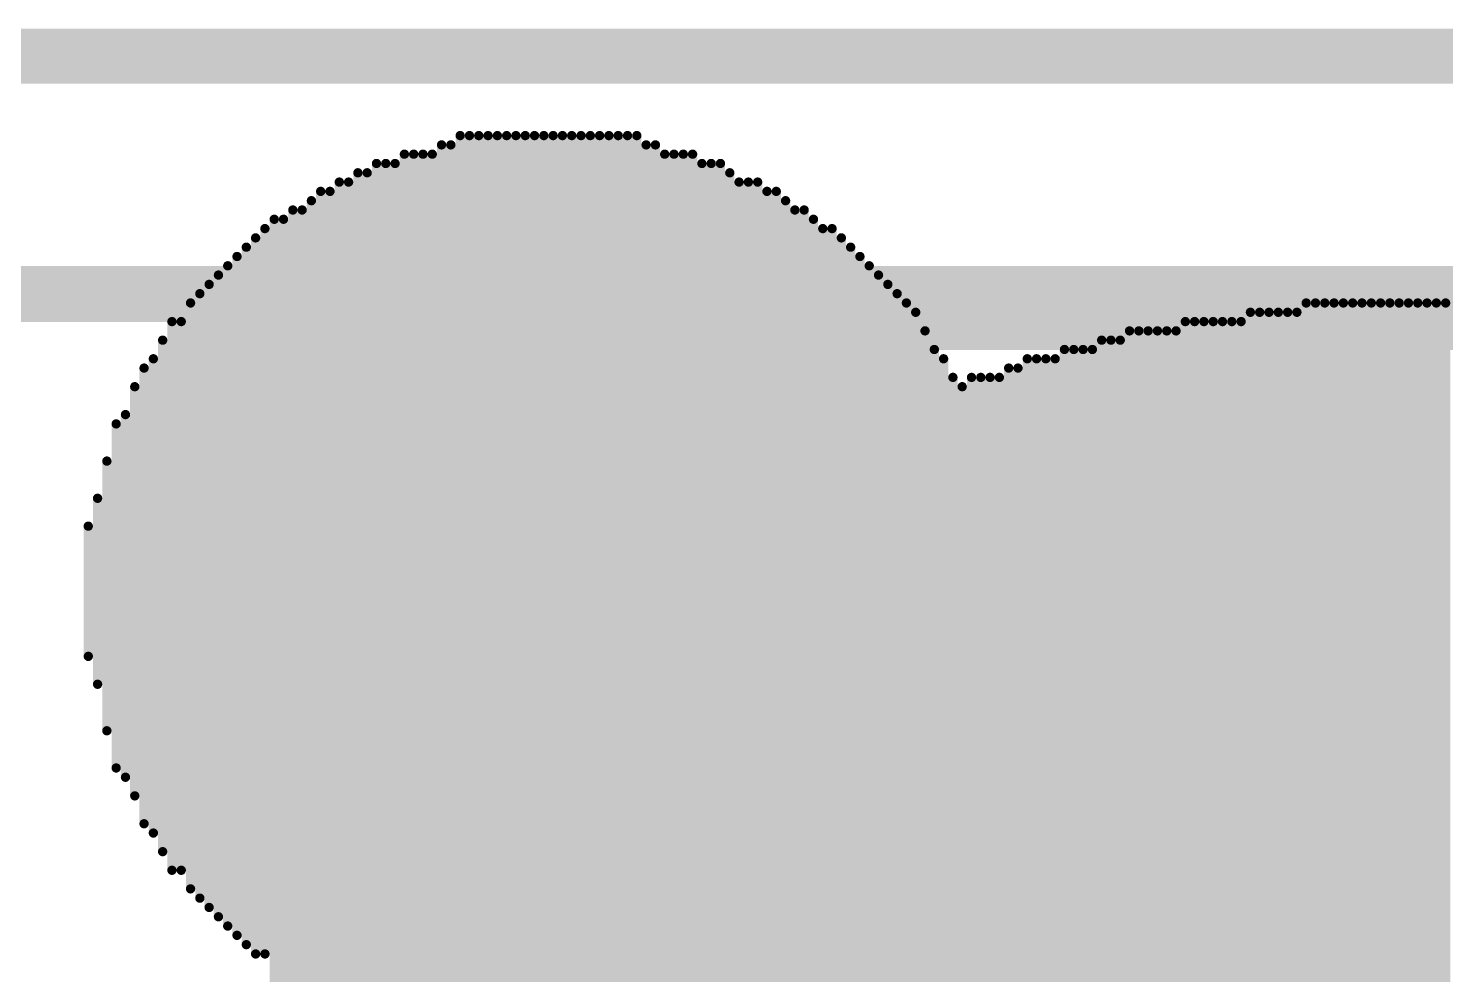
# Model space of a CAD drawing. Extents: x -9 to 9.6, y 3 to 43.5.
# Drawn here: x 1.849 to 5.721, y 40.691 to 43.276 of the extents above; entities that cross this region are included whole.
import ezdxf

# ---------------------------------------------------------------- set-up
doc = ezdxf.new("R2010")
doc.units = 0
for name, color, linetype in [('2D_LINE_29', 253, 'CONTINUOUS'), ('BOARD_OUTLINE_00', 254, 'CONTINUOUS'), ('PART_TOP_2DLINE_01', 254, 'CONTINUOUS')]:
    doc.layers.add(name, color=color, linetype=linetype)

# ---------------------------------------------------------------- blocks, each defined once
blk = doc.blocks.new('BOARD_447')
at = {"layer": 'BOARD_OUTLINE_00', "const_width": 0.15}
blk.add_lwpolyline([(14.2204, 5.3531, -0.396938), (13.1414, 4.1611), (-3.2566, 4.1611, -0.396433), (-4.2436, 5.0121), (-4.2436, 41.7971, -0.395928), (-2.681, 43.1831), (13.012, 43.183, -0.354119), (14.221, 41.858)], format="xyb", close=True, dxfattribs=at)
blk = doc.blocks.new('SMOOTH_0$0254')
at = {"const_width": 0.0127}
blk.add_lwpolyline([(-0.00635, 0, 1), (0.00635, 0, 1)], format="xyb", close=True, dxfattribs=at)
blk = doc.blocks.new('DRAWING_109')
at = {"layer": '2D_LINE_29', "const_width": 0.0254}
blk.add_lwpolyline([(0, 0), (0, 7.1882)], dxfattribs=at)
at = {"layer": '2D_LINE_29'}
blk.add_blockref('SMOOTH_0$0254', (0, 7.1882), dxfattribs=at)
blk = doc.blocks.new('DRAWING_110')
at = {"layer": '2D_LINE_29', "const_width": 0.0254}
blk.add_lwpolyline([(0, 0), (0, 7.1882)], dxfattribs=at)
at = {"layer": '2D_LINE_29'}
blk.add_blockref('SMOOTH_0$0254', (0, 7.1882), dxfattribs=at)
blk = doc.blocks.new('DRAWING_111')
at = {"layer": '2D_LINE_29', "const_width": 0.0254}
blk.add_lwpolyline([(0, 0), (0, 7.1882)], dxfattribs=at)
at = {"layer": '2D_LINE_29'}
blk.add_blockref('SMOOTH_0$0254', (0, 7.1882), dxfattribs=at)
blk = doc.blocks.new('DRAWING_112')
at = {"layer": '2D_LINE_29', "const_width": 0.0254}
blk.add_lwpolyline([(0, 0), (0, 7.1882)], dxfattribs=at)
at = {"layer": '2D_LINE_29'}
blk.add_blockref('SMOOTH_0$0254', (0, 7.1882), dxfattribs=at)
blk = doc.blocks.new('DRAWING_113')
at = {"layer": '2D_LINE_29', "const_width": 0.0254}
blk.add_lwpolyline([(0, 0), (0, 7.1882)], dxfattribs=at)
at = {"layer": '2D_LINE_29'}
blk.add_blockref('SMOOTH_0$0254', (0, 7.1882), dxfattribs=at)
blk = doc.blocks.new('DRAWING_114')
at = {"layer": '2D_LINE_29', "const_width": 0.0254}
blk.add_lwpolyline([(0, 0), (0, 7.1882)], dxfattribs=at)
at = {"layer": '2D_LINE_29'}
blk.add_blockref('SMOOTH_0$0254', (0, 7.1882), dxfattribs=at)
blk = doc.blocks.new('DRAWING_115')
at = {"layer": '2D_LINE_29', "const_width": 0.0254}
blk.add_lwpolyline([(0, 0), (0, 7.1882)], dxfattribs=at)
at = {"layer": '2D_LINE_29'}
blk.add_blockref('SMOOTH_0$0254', (0, 7.1882), dxfattribs=at)
blk = doc.blocks.new('DRAWING_116')
at = {"layer": '2D_LINE_29', "const_width": 0.0254}
blk.add_lwpolyline([(0, 0), (0, 7.1882)], dxfattribs=at)
at = {"layer": '2D_LINE_29'}
blk.add_blockref('SMOOTH_0$0254', (0, 7.1882), dxfattribs=at)
blk = doc.blocks.new('DRAWING_117')
at = {"layer": '2D_LINE_29', "const_width": 0.0254}
blk.add_lwpolyline([(0, 0), (0, 7.1882)], dxfattribs=at)
at = {"layer": '2D_LINE_29'}
blk.add_blockref('SMOOTH_0$0254', (0, 7.1882), dxfattribs=at)
blk = doc.blocks.new('DRAWING_118')
at = {"layer": '2D_LINE_29', "const_width": 0.0254}
blk.add_lwpolyline([(0, 0), (0, 7.1882)], dxfattribs=at)
at = {"layer": '2D_LINE_29'}
blk.add_blockref('SMOOTH_0$0254', (0, 7.1882), dxfattribs=at)
blk = doc.blocks.new('DRAWING_119')
at = {"layer": '2D_LINE_29', "const_width": 0.0254}
blk.add_lwpolyline([(0, 0), (0, 7.1882)], dxfattribs=at)
at = {"layer": '2D_LINE_29'}
blk.add_blockref('SMOOTH_0$0254', (0, 7.1882), dxfattribs=at)
blk = doc.blocks.new('DRAWING_120')
at = {"layer": '2D_LINE_29', "const_width": 0.0254}
blk.add_lwpolyline([(0, 0), (0, 7.1882)], dxfattribs=at)
at = {"layer": '2D_LINE_29'}
blk.add_blockref('SMOOTH_0$0254', (0, 7.1882), dxfattribs=at)
blk = doc.blocks.new('DRAWING_121')
at = {"layer": '2D_LINE_29', "const_width": 0.0254}
blk.add_lwpolyline([(0, 0), (0, 7.1882)], dxfattribs=at)
at = {"layer": '2D_LINE_29'}
blk.add_blockref('SMOOTH_0$0254', (0, 7.1882), dxfattribs=at)
blk = doc.blocks.new('DRAWING_122')
at = {"layer": '2D_LINE_29', "const_width": 0.0254}
blk.add_lwpolyline([(0, 0), (0, 7.1882)], dxfattribs=at)
at = {"layer": '2D_LINE_29'}
blk.add_blockref('SMOOTH_0$0254', (0, 7.1882), dxfattribs=at)
blk = doc.blocks.new('DRAWING_123')
at = {"layer": '2D_LINE_29', "const_width": 0.0254}
blk.add_lwpolyline([(0, 0), (0, 7.1882)], dxfattribs=at)
at = {"layer": '2D_LINE_29'}
blk.add_blockref('SMOOTH_0$0254', (0, 7.1882), dxfattribs=at)
blk = doc.blocks.new('DRAWING_124')
at = {"layer": '2D_LINE_29', "const_width": 0.0254}
blk.add_lwpolyline([(0, 0), (0, 7.1882)], dxfattribs=at)
at = {"layer": '2D_LINE_29'}
blk.add_blockref('SMOOTH_0$0254', (0, 7.1882), dxfattribs=at)
blk = doc.blocks.new('DRAWING_125')
at = {"layer": '2D_LINE_29', "const_width": 0.0254}
blk.add_lwpolyline([(0, 0), (0, 7.1628)], dxfattribs=at)
at = {"layer": '2D_LINE_29'}
blk.add_blockref('SMOOTH_0$0254', (0, 7.1628), dxfattribs=at)
blk = doc.blocks.new('DRAWING_126')
at = {"layer": '2D_LINE_29', "const_width": 0.0254}
blk.add_lwpolyline([(0, 0), (0, 7.1628)], dxfattribs=at)
at = {"layer": '2D_LINE_29'}
blk.add_blockref('SMOOTH_0$0254', (0, 7.1628), dxfattribs=at)
blk = doc.blocks.new('DRAWING_127')
at = {"layer": '2D_LINE_29', "const_width": 0.0254}
blk.add_lwpolyline([(0, 0), (0, 7.1628)], dxfattribs=at)
at = {"layer": '2D_LINE_29'}
blk.add_blockref('SMOOTH_0$0254', (0, 7.1628), dxfattribs=at)
blk = doc.blocks.new('DRAWING_128')
at = {"layer": '2D_LINE_29', "const_width": 0.0254}
blk.add_lwpolyline([(0, 0), (0, 7.1628)], dxfattribs=at)
at = {"layer": '2D_LINE_29'}
blk.add_blockref('SMOOTH_0$0254', (0, 7.1628), dxfattribs=at)
blk = doc.blocks.new('DRAWING_129')
at = {"layer": '2D_LINE_29', "const_width": 0.0254}
blk.add_lwpolyline([(0, 0), (0, 7.1374)], dxfattribs=at)
at = {"layer": '2D_LINE_29'}
blk.add_blockref('SMOOTH_0$0254', (0, 7.1374), dxfattribs=at)
blk = doc.blocks.new('DRAWING_130')
at = {"layer": '2D_LINE_29', "const_width": 0.0254}
blk.add_lwpolyline([(0, 0), (0, 7.1374)], dxfattribs=at)
at = {"layer": '2D_LINE_29'}
blk.add_blockref('SMOOTH_0$0254', (0, 7.1374), dxfattribs=at)
blk = doc.blocks.new('DRAWING_131')
at = {"layer": '2D_LINE_29', "const_width": 0.0254}
blk.add_lwpolyline([(0, 0), (0, 7.112)], dxfattribs=at)
at = {"layer": '2D_LINE_29'}
blk.add_blockref('SMOOTH_0$0254', (0, 7.112), dxfattribs=at)
blk = doc.blocks.new('DRAWING_132')
at = {"layer": '2D_LINE_29', "const_width": 0.0254}
blk.add_lwpolyline([(0, 0), (0, 7.112)], dxfattribs=at)
at = {"layer": '2D_LINE_29'}
blk.add_blockref('SMOOTH_0$0254', (0, 7.112), dxfattribs=at)
blk = doc.blocks.new('DRAWING_133')
at = {"layer": '2D_LINE_29', "const_width": 0.0254}
blk.add_lwpolyline([(0, 0), (0, 7.112)], dxfattribs=at)
at = {"layer": '2D_LINE_29'}
blk.add_blockref('SMOOTH_0$0254', (0, 7.112), dxfattribs=at)
blk = doc.blocks.new('DRAWING_134')
at = {"layer": '2D_LINE_29', "const_width": 0.0254}
blk.add_lwpolyline([(0, 0), (0, 7.0866)], dxfattribs=at)
at = {"layer": '2D_LINE_29'}
blk.add_blockref('SMOOTH_0$0254', (0, 7.0866), dxfattribs=at)
blk = doc.blocks.new('DRAWING_135')
at = {"layer": '2D_LINE_29', "const_width": 0.0254}
blk.add_lwpolyline([(0, 0), (0, 7.0866)], dxfattribs=at)
at = {"layer": '2D_LINE_29'}
blk.add_blockref('SMOOTH_0$0254', (0, 7.0866), dxfattribs=at)
blk = doc.blocks.new('DRAWING_136')
at = {"layer": '2D_LINE_29', "const_width": 0.0254}
blk.add_lwpolyline([(0, 0), (0, 7.0866)], dxfattribs=at)
at = {"layer": '2D_LINE_29'}
blk.add_blockref('SMOOTH_0$0254', (0, 7.0866), dxfattribs=at)
blk = doc.blocks.new('DRAWING_137')
at = {"layer": '2D_LINE_29', "const_width": 0.0254}
blk.add_lwpolyline([(0, 0), (0, 7.0866)], dxfattribs=at)
at = {"layer": '2D_LINE_29'}
blk.add_blockref('SMOOTH_0$0254', (0, 7.0866), dxfattribs=at)
blk = doc.blocks.new('DRAWING_138')
at = {"layer": '2D_LINE_29', "const_width": 0.0254}
blk.add_lwpolyline([(0, 0), (0, 7.0612)], dxfattribs=at)
at = {"layer": '2D_LINE_29'}
blk.add_blockref('SMOOTH_0$0254', (0, 7.0612), dxfattribs=at)
blk = doc.blocks.new('DRAWING_139')
at = {"layer": '2D_LINE_29', "const_width": 0.0254}
blk.add_lwpolyline([(0, 0), (0, 7.0612)], dxfattribs=at)
at = {"layer": '2D_LINE_29'}
blk.add_blockref('SMOOTH_0$0254', (0, 7.0612), dxfattribs=at)
blk = doc.blocks.new('DRAWING_140')
at = {"layer": '2D_LINE_29', "const_width": 0.0254}
blk.add_lwpolyline([(0, 0), (0, 7.0612)], dxfattribs=at)
at = {"layer": '2D_LINE_29'}
blk.add_blockref('SMOOTH_0$0254', (0, 7.0612), dxfattribs=at)
blk = doc.blocks.new('DRAWING_141')
at = {"layer": '2D_LINE_29', "const_width": 0.0254}
blk.add_lwpolyline([(0, 0), (0, 7.0358)], dxfattribs=at)
at = {"layer": '2D_LINE_29'}
blk.add_blockref('SMOOTH_0$0254', (0, 7.0358), dxfattribs=at)
blk = doc.blocks.new('DRAWING_142')
at = {"layer": '2D_LINE_29', "const_width": 0.0254}
blk.add_lwpolyline([(0, 0), (0, 7.0358)], dxfattribs=at)
at = {"layer": '2D_LINE_29'}
blk.add_blockref('SMOOTH_0$0254', (0, 7.0358), dxfattribs=at)
blk = doc.blocks.new('DRAWING_143')
at = {"layer": '2D_LINE_29', "const_width": 0.0254}
blk.add_lwpolyline([(0, 0), (0, 7.0358)], dxfattribs=at)
at = {"layer": '2D_LINE_29'}
blk.add_blockref('SMOOTH_0$0254', (0, 7.0358), dxfattribs=at)
blk = doc.blocks.new('DRAWING_144')
at = {"layer": '2D_LINE_29', "const_width": 0.0254}
blk.add_lwpolyline([(0, 0), (0, 7.0104)], dxfattribs=at)
at = {"layer": '2D_LINE_29'}
blk.add_blockref('SMOOTH_0$0254', (0, 7.0104), dxfattribs=at)
blk = doc.blocks.new('DRAWING_145')
at = {"layer": '2D_LINE_29', "const_width": 0.0254}
blk.add_lwpolyline([(0, 0), (0, 7.0104)], dxfattribs=at)
at = {"layer": '2D_LINE_29'}
blk.add_blockref('SMOOTH_0$0254', (0, 7.0104), dxfattribs=at)
blk = doc.blocks.new('DRAWING_146')
at = {"layer": '2D_LINE_29', "const_width": 0.0254}
blk.add_lwpolyline([(0, 0), (0, 6.985)], dxfattribs=at)
at = {"layer": '2D_LINE_29'}
blk.add_blockref('SMOOTH_0$0254', (0, 6.985), dxfattribs=at)
blk = doc.blocks.new('DRAWING_147')
at = {"layer": '2D_LINE_29', "const_width": 0.0254}
blk.add_lwpolyline([(0, 0), (0, 6.9596)], dxfattribs=at)
at = {"layer": '2D_LINE_29'}
blk.add_blockref('SMOOTH_0$0254', (0, 6.9596), dxfattribs=at)
blk = doc.blocks.new('DRAWING_148')
at = {"layer": '2D_LINE_29', "const_width": 0.0254}
blk.add_lwpolyline([(0, 0), (0, 6.9596)], dxfattribs=at)
at = {"layer": '2D_LINE_29'}
blk.add_blockref('SMOOTH_0$0254', (0, 6.9596), dxfattribs=at)
blk = doc.blocks.new('DRAWING_149')
at = {"layer": '2D_LINE_29', "const_width": 0.0254}
blk.add_lwpolyline([(0, 0), (0, 6.9342)], dxfattribs=at)
at = {"layer": '2D_LINE_29'}
blk.add_blockref('SMOOTH_0$0254', (0, 6.9342), dxfattribs=at)
blk = doc.blocks.new('DRAWING_150')
at = {"layer": '2D_LINE_29', "const_width": 0.0254}
blk.add_lwpolyline([(0, 0), (0, 6.9342)], dxfattribs=at)
at = {"layer": '2D_LINE_29'}
blk.add_blockref('SMOOTH_0$0254', (0, 6.9342), dxfattribs=at)
blk = doc.blocks.new('DRAWING_151')
at = {"layer": '2D_LINE_29', "const_width": 0.0254}
blk.add_lwpolyline([(0, 0), (0, 6.9088)], dxfattribs=at)
at = {"layer": '2D_LINE_29'}
blk.add_blockref('SMOOTH_0$0254', (0, 6.9088), dxfattribs=at)
blk = doc.blocks.new('DRAWING_152')
at = {"layer": '2D_LINE_29', "const_width": 0.0254}
blk.add_lwpolyline([(0, 0), (0, 6.9088)], dxfattribs=at)
at = {"layer": '2D_LINE_29'}
blk.add_blockref('SMOOTH_0$0254', (0, 6.9088), dxfattribs=at)
blk = doc.blocks.new('DRAWING_153')
at = {"layer": '2D_LINE_29', "const_width": 0.0254}
blk.add_lwpolyline([(0, 0), (0, 6.8834)], dxfattribs=at)
at = {"layer": '2D_LINE_29'}
blk.add_blockref('SMOOTH_0$0254', (0, 6.8834), dxfattribs=at)
blk = doc.blocks.new('DRAWING_154')
at = {"layer": '2D_LINE_29', "const_width": 0.0254}
blk.add_lwpolyline([(0, 0), (0, 6.8834)], dxfattribs=at)
at = {"layer": '2D_LINE_29'}
blk.add_blockref('SMOOTH_0$0254', (0, 6.8834), dxfattribs=at)
blk = doc.blocks.new('DRAWING_155')
at = {"layer": '2D_LINE_29', "const_width": 0.0254}
blk.add_lwpolyline([(0, 0), (0, 6.858)], dxfattribs=at)
at = {"layer": '2D_LINE_29'}
blk.add_blockref('SMOOTH_0$0254', (0, 6.858), dxfattribs=at)
blk = doc.blocks.new('DRAWING_156')
at = {"layer": '2D_LINE_29', "const_width": 0.0254}
blk.add_lwpolyline([(0, 0), (0, 6.8326)], dxfattribs=at)
at = {"layer": '2D_LINE_29'}
blk.add_blockref('SMOOTH_0$0254', (0, 6.8326), dxfattribs=at)
blk = doc.blocks.new('DRAWING_157')
at = {"layer": '2D_LINE_29', "const_width": 0.0254}
blk.add_lwpolyline([(0, 0), (0, 6.8072)], dxfattribs=at)
at = {"layer": '2D_LINE_29'}
blk.add_blockref('SMOOTH_0$0254', (0, 6.8072), dxfattribs=at)
blk = doc.blocks.new('DRAWING_158')
at = {"layer": '2D_LINE_29', "const_width": 0.0254}
blk.add_lwpolyline([(0, 0), (0, 6.7818)], dxfattribs=at)
at = {"layer": '2D_LINE_29'}
blk.add_blockref('SMOOTH_0$0254', (0, 6.7818), dxfattribs=at)
blk = doc.blocks.new('DRAWING_159')
at = {"layer": '2D_LINE_29', "const_width": 0.0254}
blk.add_lwpolyline([(0, 0), (0, 6.7818)], dxfattribs=at)
at = {"layer": '2D_LINE_29'}
blk.add_blockref('SMOOTH_0$0254', (0, 6.7818), dxfattribs=at)
blk = doc.blocks.new('DRAWING_160')
at = {"layer": '2D_LINE_29', "const_width": 0.0254}
blk.add_lwpolyline([(0, 0), (0, 6.7818)], dxfattribs=at)
at = {"layer": '2D_LINE_29'}
blk.add_blockref('SMOOTH_0$0254', (0, 6.7818), dxfattribs=at)
blk = doc.blocks.new('DRAWING_161')
at = {"layer": '2D_LINE_29', "const_width": 0.0254}
blk.add_lwpolyline([(0, 0), (0, 6.7564)], dxfattribs=at)
at = {"layer": '2D_LINE_29'}
blk.add_blockref('SMOOTH_0$0254', (0, 6.7564), dxfattribs=at)
blk = doc.blocks.new('DRAWING_162')
at = {"layer": '2D_LINE_29', "const_width": 0.0254}
blk.add_lwpolyline([(0, 0), (0, 6.7564)], dxfattribs=at)
at = {"layer": '2D_LINE_29'}
blk.add_blockref('SMOOTH_0$0254', (0, 6.7564), dxfattribs=at)
blk = doc.blocks.new('DRAWING_163')
at = {"layer": '2D_LINE_29', "const_width": 0.0254}
blk.add_lwpolyline([(0, 0), (0, 6.8072)], dxfattribs=at)
at = {"layer": '2D_LINE_29'}
blk.add_blockref('SMOOTH_0$0254', (0, 6.8072), dxfattribs=at)
blk = doc.blocks.new('DRAWING_164')
at = {"layer": '2D_LINE_29', "const_width": 0.0254}
blk.add_lwpolyline([(0, 0), (0, 6.858)], dxfattribs=at)
at = {"layer": '2D_LINE_29'}
blk.add_blockref('SMOOTH_0$0254', (0, 6.858), dxfattribs=at)
blk = doc.blocks.new('DRAWING_165')
at = {"layer": '2D_LINE_29', "const_width": 0.0254}
blk.add_lwpolyline([(0, 0), (0, 6.9596)], dxfattribs=at)
at = {"layer": '2D_LINE_29'}
blk.add_blockref('SMOOTH_0$0254', (0, 6.9596), dxfattribs=at)
blk = doc.blocks.new('DRAWING_166')
at = {"layer": '2D_LINE_29', "const_width": 0.0254}
blk.add_lwpolyline([(0, 0), (0, 7.0358)], dxfattribs=at)
at = {"layer": '2D_LINE_29'}
blk.add_blockref('SMOOTH_0$0254', (0, 7.0358), dxfattribs=at)
blk = doc.blocks.new('DRAWING_167')
at = {"layer": '2D_LINE_29', "const_width": 0.0254}
blk.add_lwpolyline([(0, 0), (0, 7.0866)], dxfattribs=at)
at = {"layer": '2D_LINE_29'}
blk.add_blockref('SMOOTH_0$0254', (0, 7.0866), dxfattribs=at)
blk = doc.blocks.new('DRAWING_168')
at = {"layer": '2D_LINE_29', "const_width": 0.0254}
blk.add_lwpolyline([(0, 0), (0, 7.1374)], dxfattribs=at)
at = {"layer": '2D_LINE_29'}
blk.add_blockref('SMOOTH_0$0254', (0, 7.1374), dxfattribs=at)
blk = doc.blocks.new('DRAWING_169')
at = {"layer": '2D_LINE_29', "const_width": 0.0254}
blk.add_lwpolyline([(0, 0), (0, 7.1882)], dxfattribs=at)
at = {"layer": '2D_LINE_29'}
blk.add_blockref('SMOOTH_0$0254', (0, 7.1882), dxfattribs=at)
blk = doc.blocks.new('DRAWING_170')
at = {"layer": '2D_LINE_29', "const_width": 0.0254}
blk.add_lwpolyline([(0, 0), (0, 7.239)], dxfattribs=at)
at = {"layer": '2D_LINE_29'}
blk.add_blockref('SMOOTH_0$0254', (0, 7.239), dxfattribs=at)
blk = doc.blocks.new('DRAWING_171')
at = {"layer": '2D_LINE_29', "const_width": 0.0254}
blk.add_lwpolyline([(0, 0), (0, 7.2898)], dxfattribs=at)
at = {"layer": '2D_LINE_29'}
blk.add_blockref('SMOOTH_0$0254', (0, 7.2898), dxfattribs=at)
blk = doc.blocks.new('DRAWING_172')
at = {"layer": '2D_LINE_29', "const_width": 0.0254}
blk.add_lwpolyline([(0, 0), (0, 7.3406)], dxfattribs=at)
at = {"layer": '2D_LINE_29'}
blk.add_blockref('SMOOTH_0$0254', (0, 7.3406), dxfattribs=at)
blk = doc.blocks.new('DRAWING_173')
at = {"layer": '2D_LINE_29', "const_width": 0.0254}
blk.add_lwpolyline([(0, 0), (0, 7.3914)], dxfattribs=at)
at = {"layer": '2D_LINE_29'}
blk.add_blockref('SMOOTH_0$0254', (0, 7.3914), dxfattribs=at)
blk = doc.blocks.new('DRAWING_174')
at = {"layer": '2D_LINE_29', "const_width": 0.0254}
blk.add_lwpolyline([(0, 0), (0, 7.4422)], dxfattribs=at)
at = {"layer": '2D_LINE_29'}
blk.add_blockref('SMOOTH_0$0254', (0, 7.4422), dxfattribs=at)
blk = doc.blocks.new('DRAWING_175')
at = {"layer": '2D_LINE_29', "const_width": 0.0254}
blk.add_lwpolyline([(0, 0), (0, 7.493)], dxfattribs=at)
at = {"layer": '2D_LINE_29'}
blk.add_blockref('SMOOTH_0$0254', (0, 7.493), dxfattribs=at)
blk = doc.blocks.new('DRAWING_176')
at = {"layer": '2D_LINE_29', "const_width": 0.0254}
blk.add_lwpolyline([(0, 0), (0, 7.493)], dxfattribs=at)
at = {"layer": '2D_LINE_29'}
blk.add_blockref('SMOOTH_0$0254', (0, 7.493), dxfattribs=at)
blk = doc.blocks.new('DRAWING_177')
at = {"layer": '2D_LINE_29', "const_width": 0.0254}
blk.add_lwpolyline([(0, 0), (0, 7.5692)], dxfattribs=at)
at = {"layer": '2D_LINE_29'}
blk.add_blockref('SMOOTH_0$0254', (0, 7.5692), dxfattribs=at)
blk = doc.blocks.new('DRAWING_178')
at = {"layer": '2D_LINE_29', "const_width": 0.0254}
blk.add_lwpolyline([(0, 0), (0, 7.5946)], dxfattribs=at)
at = {"layer": '2D_LINE_29'}
blk.add_blockref('SMOOTH_0$0254', (0, 7.5946), dxfattribs=at)
blk = doc.blocks.new('DRAWING_179')
at = {"layer": '2D_LINE_29', "const_width": 0.0254}
blk.add_lwpolyline([(0, 0), (0, 7.62)], dxfattribs=at)
at = {"layer": '2D_LINE_29'}
blk.add_blockref('SMOOTH_0$0254', (0, 7.62), dxfattribs=at)
blk = doc.blocks.new('DRAWING_180')
at = {"layer": '2D_LINE_29', "const_width": 0.0254}
blk.add_lwpolyline([(0, 0), (0, 7.6454)], dxfattribs=at)
at = {"layer": '2D_LINE_29'}
blk.add_blockref('SMOOTH_0$0254', (0, 7.6454), dxfattribs=at)
blk = doc.blocks.new('DRAWING_181')
at = {"layer": '2D_LINE_29', "const_width": 0.0254}
blk.add_lwpolyline([(0, 0), (0, 7.6962)], dxfattribs=at)
at = {"layer": '2D_LINE_29'}
blk.add_blockref('SMOOTH_0$0254', (0, 7.6962), dxfattribs=at)
blk = doc.blocks.new('DRAWING_182')
at = {"layer": '2D_LINE_29', "const_width": 0.0254}
blk.add_lwpolyline([(0, 0), (0, 7.7216)], dxfattribs=at)
at = {"layer": '2D_LINE_29'}
blk.add_blockref('SMOOTH_0$0254', (0, 7.7216), dxfattribs=at)
blk = doc.blocks.new('DRAWING_183')
at = {"layer": '2D_LINE_29', "const_width": 0.0254}
blk.add_lwpolyline([(0, 0), (0, 7.747)], dxfattribs=at)
at = {"layer": '2D_LINE_29'}
blk.add_blockref('SMOOTH_0$0254', (0, 7.747), dxfattribs=at)
blk = doc.blocks.new('DRAWING_184')
at = {"layer": '2D_LINE_29', "const_width": 0.0254}
blk.add_lwpolyline([(0, 0), (0, 7.7724)], dxfattribs=at)
at = {"layer": '2D_LINE_29'}
blk.add_blockref('SMOOTH_0$0254', (0, 7.7724), dxfattribs=at)
blk = doc.blocks.new('DRAWING_185')
at = {"layer": '2D_LINE_29', "const_width": 0.0254}
blk.add_lwpolyline([(0, 0), (0, 7.7724)], dxfattribs=at)
at = {"layer": '2D_LINE_29'}
blk.add_blockref('SMOOTH_0$0254', (0, 7.7724), dxfattribs=at)
blk = doc.blocks.new('DRAWING_186')
at = {"layer": '2D_LINE_29', "const_width": 0.0254}
blk.add_lwpolyline([(0, 0), (0, 7.7978)], dxfattribs=at)
at = {"layer": '2D_LINE_29'}
blk.add_blockref('SMOOTH_0$0254', (0, 7.7978), dxfattribs=at)
blk = doc.blocks.new('DRAWING_187')
at = {"layer": '2D_LINE_29', "const_width": 0.0254}
blk.add_lwpolyline([(0, 0), (0, 7.8486)], dxfattribs=at)
at = {"layer": '2D_LINE_29'}
blk.add_blockref('SMOOTH_0$0254', (0, 7.8486), dxfattribs=at)
blk = doc.blocks.new('DRAWING_188')
at = {"layer": '2D_LINE_29', "const_width": 0.0254}
blk.add_lwpolyline([(0, 0), (0, 7.8486)], dxfattribs=at)
at = {"layer": '2D_LINE_29'}
blk.add_blockref('SMOOTH_0$0254', (0, 7.8486), dxfattribs=at)
blk = doc.blocks.new('DRAWING_189')
at = {"layer": '2D_LINE_29', "const_width": 0.0254}
blk.add_lwpolyline([(0, 0), (0, 7.874)], dxfattribs=at)
at = {"layer": '2D_LINE_29'}
blk.add_blockref('SMOOTH_0$0254', (0, 7.874), dxfattribs=at)
blk = doc.blocks.new('DRAWING_190')
at = {"layer": '2D_LINE_29', "const_width": 0.0254}
blk.add_lwpolyline([(0, 0), (0, 7.8994)], dxfattribs=at)
at = {"layer": '2D_LINE_29'}
blk.add_blockref('SMOOTH_0$0254', (0, 7.8994), dxfattribs=at)
blk = doc.blocks.new('DRAWING_191')
at = {"layer": '2D_LINE_29', "const_width": 0.0254}
blk.add_lwpolyline([(0, 0), (0, 7.8994)], dxfattribs=at)
at = {"layer": '2D_LINE_29'}
blk.add_blockref('SMOOTH_0$0254', (0, 7.8994), dxfattribs=at)
blk = doc.blocks.new('DRAWING_192')
at = {"layer": '2D_LINE_29', "const_width": 0.0254}
blk.add_lwpolyline([(0, 0), (0, 7.9248)], dxfattribs=at)
at = {"layer": '2D_LINE_29'}
blk.add_blockref('SMOOTH_0$0254', (0, 7.9248), dxfattribs=at)
blk = doc.blocks.new('DRAWING_193')
at = {"layer": '2D_LINE_29', "const_width": 0.0254}
blk.add_lwpolyline([(0, 0), (0, 7.9248)], dxfattribs=at)
at = {"layer": '2D_LINE_29'}
blk.add_blockref('SMOOTH_0$0254', (0, 7.9248), dxfattribs=at)
blk = doc.blocks.new('DRAWING_194')
at = {"layer": '2D_LINE_29', "const_width": 0.0254}
blk.add_lwpolyline([(0, 0), (0, 7.9502)], dxfattribs=at)
at = {"layer": '2D_LINE_29'}
blk.add_blockref('SMOOTH_0$0254', (0, 7.9502), dxfattribs=at)
blk = doc.blocks.new('DRAWING_195')
at = {"layer": '2D_LINE_29', "const_width": 0.0254}
blk.add_lwpolyline([(0, 0), (0, 7.9502)], dxfattribs=at)
at = {"layer": '2D_LINE_29'}
blk.add_blockref('SMOOTH_0$0254', (0, 7.9502), dxfattribs=at)
blk = doc.blocks.new('DRAWING_196')
at = {"layer": '2D_LINE_29', "const_width": 0.0254}
blk.add_lwpolyline([(0, 0), (0, 7.9756)], dxfattribs=at)
at = {"layer": '2D_LINE_29'}
blk.add_blockref('SMOOTH_0$0254', (0, 7.9756), dxfattribs=at)
blk = doc.blocks.new('DRAWING_197')
at = {"layer": '2D_LINE_29', "const_width": 0.0254}
blk.add_lwpolyline([(0, 0), (0, 7.9756)], dxfattribs=at)
at = {"layer": '2D_LINE_29'}
blk.add_blockref('SMOOTH_0$0254', (0, 7.9756), dxfattribs=at)
blk = doc.blocks.new('DRAWING_198')
at = {"layer": '2D_LINE_29', "const_width": 0.0254}
blk.add_lwpolyline([(0, 0), (0, 8.001)], dxfattribs=at)
at = {"layer": '2D_LINE_29'}
blk.add_blockref('SMOOTH_0$0254', (0, 8.001), dxfattribs=at)
blk = doc.blocks.new('DRAWING_199')
at = {"layer": '2D_LINE_29', "const_width": 0.0254}
blk.add_lwpolyline([(0, 0), (0, 8.001)], dxfattribs=at)
at = {"layer": '2D_LINE_29'}
blk.add_blockref('SMOOTH_0$0254', (0, 8.001), dxfattribs=at)
blk = doc.blocks.new('DRAWING_200')
at = {"layer": '2D_LINE_29', "const_width": 0.0254}
blk.add_lwpolyline([(0, 0), (0, 8.001)], dxfattribs=at)
at = {"layer": '2D_LINE_29'}
blk.add_blockref('SMOOTH_0$0254', (0, 8.001), dxfattribs=at)
blk = doc.blocks.new('DRAWING_201')
at = {"layer": '2D_LINE_29', "const_width": 0.0254}
blk.add_lwpolyline([(0, 0), (0, 8.001)], dxfattribs=at)
at = {"layer": '2D_LINE_29'}
blk.add_blockref('SMOOTH_0$0254', (0, 8.001), dxfattribs=at)
blk = doc.blocks.new('DRAWING_202')
at = {"layer": '2D_LINE_29', "const_width": 0.0254}
blk.add_lwpolyline([(0, 0), (0, 8.0264)], dxfattribs=at)
at = {"layer": '2D_LINE_29'}
blk.add_blockref('SMOOTH_0$0254', (0, 8.0264), dxfattribs=at)
blk = doc.blocks.new('DRAWING_203')
at = {"layer": '2D_LINE_29', "const_width": 0.0254}
blk.add_lwpolyline([(0, 0), (0, 8.0264)], dxfattribs=at)
at = {"layer": '2D_LINE_29'}
blk.add_blockref('SMOOTH_0$0254', (0, 8.0264), dxfattribs=at)
blk = doc.blocks.new('DRAWING_204')
at = {"layer": '2D_LINE_29', "const_width": 0.0254}
blk.add_lwpolyline([(0, 0), (0, 8.0264)], dxfattribs=at)
at = {"layer": '2D_LINE_29'}
blk.add_blockref('SMOOTH_0$0254', (0, 8.0264), dxfattribs=at)
blk = doc.blocks.new('DRAWING_205')
at = {"layer": '2D_LINE_29', "const_width": 0.0254}
blk.add_lwpolyline([(0, 0), (0, 8.0264)], dxfattribs=at)
at = {"layer": '2D_LINE_29'}
blk.add_blockref('SMOOTH_0$0254', (0, 8.0264), dxfattribs=at)
blk = doc.blocks.new('DRAWING_206')
at = {"layer": '2D_LINE_29', "const_width": 0.0254}
blk.add_lwpolyline([(0, 0), (0, 8.0264)], dxfattribs=at)
at = {"layer": '2D_LINE_29'}
blk.add_blockref('SMOOTH_0$0254', (0, 8.0264), dxfattribs=at)
blk = doc.blocks.new('DRAWING_207')
at = {"layer": '2D_LINE_29', "const_width": 0.0254}
blk.add_lwpolyline([(0, 0), (0, 8.0264)], dxfattribs=at)
at = {"layer": '2D_LINE_29'}
blk.add_blockref('SMOOTH_0$0254', (0, 8.0264), dxfattribs=at)
blk = doc.blocks.new('DRAWING_208')
at = {"layer": '2D_LINE_29', "const_width": 0.0254}
blk.add_lwpolyline([(0, 0), (0, 8.0264)], dxfattribs=at)
at = {"layer": '2D_LINE_29'}
blk.add_blockref('SMOOTH_0$0254', (0, 8.0264), dxfattribs=at)
blk = doc.blocks.new('DRAWING_209')
at = {"layer": '2D_LINE_29', "const_width": 0.0254}
blk.add_lwpolyline([(0, 0), (0, 8.0264)], dxfattribs=at)
at = {"layer": '2D_LINE_29'}
blk.add_blockref('SMOOTH_0$0254', (0, 8.0264), dxfattribs=at)
blk = doc.blocks.new('DRAWING_210')
at = {"layer": '2D_LINE_29', "const_width": 0.0254}
blk.add_lwpolyline([(0, 0), (0, 8.001)], dxfattribs=at)
at = {"layer": '2D_LINE_29'}
blk.add_blockref('SMOOTH_0$0254', (0, 8.001), dxfattribs=at)
blk = doc.blocks.new('DRAWING_211')
at = {"layer": '2D_LINE_29', "const_width": 0.0254}
blk.add_lwpolyline([(0, 0), (0, 8.001)], dxfattribs=at)
at = {"layer": '2D_LINE_29'}
blk.add_blockref('SMOOTH_0$0254', (0, 8.001), dxfattribs=at)
blk = doc.blocks.new('DRAWING_212')
at = {"layer": '2D_LINE_29', "const_width": 0.0254}
blk.add_lwpolyline([(0, 0), (0, 8.001)], dxfattribs=at)
at = {"layer": '2D_LINE_29'}
blk.add_blockref('SMOOTH_0$0254', (0, 8.001), dxfattribs=at)
blk = doc.blocks.new('DRAWING_213')
at = {"layer": '2D_LINE_29', "const_width": 0.0254}
blk.add_lwpolyline([(0, 0), (0, 8.001)], dxfattribs=at)
at = {"layer": '2D_LINE_29'}
blk.add_blockref('SMOOTH_0$0254', (0, 8.001), dxfattribs=at)
blk = doc.blocks.new('DRAWING_214')
at = {"layer": '2D_LINE_29', "const_width": 0.0254}
blk.add_lwpolyline([(0, 0), (0, 8.001)], dxfattribs=at)
at = {"layer": '2D_LINE_29'}
blk.add_blockref('SMOOTH_0$0254', (0, 8.001), dxfattribs=at)
blk = doc.blocks.new('DRAWING_215')
at = {"layer": '2D_LINE_29', "const_width": 0.0254}
blk.add_lwpolyline([(0, 0), (0, 7.9756)], dxfattribs=at)
at = {"layer": '2D_LINE_29'}
blk.add_blockref('SMOOTH_0$0254', (0, 7.9756), dxfattribs=at)
blk = doc.blocks.new('DRAWING_216')
at = {"layer": '2D_LINE_29', "const_width": 0.0254}
blk.add_lwpolyline([(0, 0), (0, 7.9502)], dxfattribs=at)
at = {"layer": '2D_LINE_29'}
blk.add_blockref('SMOOTH_0$0254', (0, 7.9502), dxfattribs=at)
blk = doc.blocks.new('DRAWING_217')
at = {"layer": '2D_LINE_29', "const_width": 0.0254}
blk.add_lwpolyline([(0, 0), (0, 7.9502)], dxfattribs=at)
at = {"layer": '2D_LINE_29'}
blk.add_blockref('SMOOTH_0$0254', (0, 7.9502), dxfattribs=at)
blk = doc.blocks.new('DRAWING_218')
at = {"layer": '2D_LINE_29', "const_width": 0.0254}
blk.add_lwpolyline([(0, 0), (0, 7.9248)], dxfattribs=at)
at = {"layer": '2D_LINE_29'}
blk.add_blockref('SMOOTH_0$0254', (0, 7.9248), dxfattribs=at)
blk = doc.blocks.new('DRAWING_219')
at = {"layer": '2D_LINE_29', "const_width": 0.0254}
blk.add_lwpolyline([(0, 0), (0, 7.9248)], dxfattribs=at)
at = {"layer": '2D_LINE_29'}
blk.add_blockref('SMOOTH_0$0254', (0, 7.9248), dxfattribs=at)
blk = doc.blocks.new('DRAWING_220')
at = {"layer": '2D_LINE_29', "const_width": 0.0254}
blk.add_lwpolyline([(0, 0), (0, 7.8994)], dxfattribs=at)
at = {"layer": '2D_LINE_29'}
blk.add_blockref('SMOOTH_0$0254', (0, 7.8994), dxfattribs=at)
blk = doc.blocks.new('DRAWING_221')
at = {"layer": '2D_LINE_29', "const_width": 0.0254}
blk.add_lwpolyline([(0, 0), (0, 7.8994)], dxfattribs=at)
at = {"layer": '2D_LINE_29'}
blk.add_blockref('SMOOTH_0$0254', (0, 7.8994), dxfattribs=at)
blk = doc.blocks.new('DRAWING_222')
at = {"layer": '2D_LINE_29', "const_width": 0.0254}
blk.add_lwpolyline([(0, 0), (0, 7.874)], dxfattribs=at)
at = {"layer": '2D_LINE_29'}
blk.add_blockref('SMOOTH_0$0254', (0, 7.874), dxfattribs=at)
blk = doc.blocks.new('DRAWING_223')
at = {"layer": '2D_LINE_29', "const_width": 0.0254}
blk.add_lwpolyline([(0, 0), (0, 7.8486)], dxfattribs=at)
at = {"layer": '2D_LINE_29'}
blk.add_blockref('SMOOTH_0$0254', (0, 7.8486), dxfattribs=at)
blk = doc.blocks.new('DRAWING_224')
at = {"layer": '2D_LINE_29', "const_width": 0.0254}
blk.add_lwpolyline([(0, 0), (0, 7.8486)], dxfattribs=at)
at = {"layer": '2D_LINE_29'}
blk.add_blockref('SMOOTH_0$0254', (0, 7.8486), dxfattribs=at)
blk = doc.blocks.new('DRAWING_225')
at = {"layer": '2D_LINE_29', "const_width": 0.0254}
blk.add_lwpolyline([(0, 0), (0, 7.7978)], dxfattribs=at)
at = {"layer": '2D_LINE_29'}
blk.add_blockref('SMOOTH_0$0254', (0, 7.7978), dxfattribs=at)
blk = doc.blocks.new('DRAWING_226')
at = {"layer": '2D_LINE_29', "const_width": 0.0254}
blk.add_lwpolyline([(0, 0), (0, 7.7978)], dxfattribs=at)
at = {"layer": '2D_LINE_29'}
blk.add_blockref('SMOOTH_0$0254', (0, 7.7978), dxfattribs=at)
blk = doc.blocks.new('DRAWING_227')
at = {"layer": '2D_LINE_29', "const_width": 0.0254}
blk.add_lwpolyline([(0, 0), (0, 7.747)], dxfattribs=at)
at = {"layer": '2D_LINE_29'}
blk.add_blockref('SMOOTH_0$0254', (0, 7.747), dxfattribs=at)
blk = doc.blocks.new('DRAWING_228')
at = {"layer": '2D_LINE_29', "const_width": 0.0254}
blk.add_lwpolyline([(0, 0), (0, 7.747)], dxfattribs=at)
at = {"layer": '2D_LINE_29'}
blk.add_blockref('SMOOTH_0$0254', (0, 7.747), dxfattribs=at)
blk = doc.blocks.new('DRAWING_229')
at = {"layer": '2D_LINE_29', "const_width": 0.0254}
blk.add_lwpolyline([(0, 0), (0, 7.7216)], dxfattribs=at)
at = {"layer": '2D_LINE_29'}
blk.add_blockref('SMOOTH_0$0254', (0, 7.7216), dxfattribs=at)
blk = doc.blocks.new('DRAWING_230')
at = {"layer": '2D_LINE_29', "const_width": 0.0254}
blk.add_lwpolyline([(0, 0), (0, 7.6962)], dxfattribs=at)
at = {"layer": '2D_LINE_29'}
blk.add_blockref('SMOOTH_0$0254', (0, 7.6962), dxfattribs=at)
blk = doc.blocks.new('DRAWING_231')
at = {"layer": '2D_LINE_29', "const_width": 0.0254}
blk.add_lwpolyline([(0, 0), (0, 7.6454)], dxfattribs=at)
at = {"layer": '2D_LINE_29'}
blk.add_blockref('SMOOTH_0$0254', (0, 7.6454), dxfattribs=at)
blk = doc.blocks.new('DRAWING_232')
at = {"layer": '2D_LINE_29', "const_width": 0.0254}
blk.add_lwpolyline([(0, 0), (0, 7.62)], dxfattribs=at)
at = {"layer": '2D_LINE_29'}
blk.add_blockref('SMOOTH_0$0254', (0, 7.62), dxfattribs=at)
blk = doc.blocks.new('DRAWING_233')
at = {"layer": '2D_LINE_29', "const_width": 0.0254}
blk.add_lwpolyline([(0, 0), (0, 7.5946)], dxfattribs=at)
at = {"layer": '2D_LINE_29'}
blk.add_blockref('SMOOTH_0$0254', (0, 7.5946), dxfattribs=at)
blk = doc.blocks.new('DRAWING_234')
at = {"layer": '2D_LINE_29', "const_width": 0.0254}
blk.add_lwpolyline([(0, 0), (0, 7.5438)], dxfattribs=at)
at = {"layer": '2D_LINE_29'}
blk.add_blockref('SMOOTH_0$0254', (0, 7.5438), dxfattribs=at)
blk = doc.blocks.new('DRAWING_235')
at = {"layer": '2D_LINE_29', "const_width": 0.0254}
blk.add_lwpolyline([(0, 0), (0, 7.5438)], dxfattribs=at)
at = {"layer": '2D_LINE_29'}
blk.add_blockref('SMOOTH_0$0254', (0, 7.5438), dxfattribs=at)
blk = doc.blocks.new('DRAWING_237')
at = {"layer": '2D_LINE_29', "const_width": 0.0254}
blk.add_lwpolyline([(0, 0), (0, 1.9812)], dxfattribs=at)
at = {"layer": '2D_LINE_29'}
for p in [(0, 1.9812), (0, 0)]:
    blk.add_blockref('SMOOTH_0$0254', p, dxfattribs=at)
blk = doc.blocks.new('DRAWING_240')
at = {"layer": '2D_LINE_29', "const_width": 0.0254}
blk.add_lwpolyline([(0, 0), (0, 1.9558)], dxfattribs=at)
at = {"layer": '2D_LINE_29'}
for p in [(0, 1.9558), (0, 0)]:
    blk.add_blockref('SMOOTH_0$0254', p, dxfattribs=at)
blk = doc.blocks.new('DRAWING_243')
at = {"layer": '2D_LINE_29', "const_width": 0.0254}
blk.add_lwpolyline([(0, 0), (0, 1.905)], dxfattribs=at)
at = {"layer": '2D_LINE_29'}
for p in [(0, 1.905), (0, 0)]:
    blk.add_blockref('SMOOTH_0$0254', p, dxfattribs=at)
blk = doc.blocks.new('DRAWING_246')
at = {"layer": '2D_LINE_29', "const_width": 0.0254}
blk.add_lwpolyline([(0, 0), (0, 1.8542)], dxfattribs=at)
at = {"layer": '2D_LINE_29'}
for p in [(0, 1.8542), (0, 0)]:
    blk.add_blockref('SMOOTH_0$0254', p, dxfattribs=at)
blk = doc.blocks.new('DRAWING_249')
at = {"layer": '2D_LINE_29', "const_width": 0.0254}
blk.add_lwpolyline([(0, 0), (0, 1.8034)], dxfattribs=at)
at = {"layer": '2D_LINE_29'}
for p in [(0, 1.8034), (0, 0)]:
    blk.add_blockref('SMOOTH_0$0254', p, dxfattribs=at)
blk = doc.blocks.new('DRAWING_252')
at = {"layer": '2D_LINE_29', "const_width": 0.0254}
blk.add_lwpolyline([(0, 0), (0, 1.7526)], dxfattribs=at)
at = {"layer": '2D_LINE_29'}
for p in [(0, 1.7526), (0, 0)]:
    blk.add_blockref('SMOOTH_0$0254', p, dxfattribs=at)
blk = doc.blocks.new('DRAWING_255')
at = {"layer": '2D_LINE_29', "const_width": 0.0254}
blk.add_lwpolyline([(0, 0), (0, 1.7018)], dxfattribs=at)
at = {"layer": '2D_LINE_29'}
for p in [(0, 1.7018), (0, 0)]:
    blk.add_blockref('SMOOTH_0$0254', p, dxfattribs=at)
blk = doc.blocks.new('DRAWING_258')
at = {"layer": '2D_LINE_29', "const_width": 0.0254}
blk.add_lwpolyline([(0, 0), (0, 1.651)], dxfattribs=at)
at = {"layer": '2D_LINE_29'}
for p in [(0, 1.651), (0, 0)]:
    blk.add_blockref('SMOOTH_0$0254', p, dxfattribs=at)
blk = doc.blocks.new('DRAWING_261')
at = {"layer": '2D_LINE_29', "const_width": 0.0254}
blk.add_lwpolyline([(0, 0), (0, 1.6002)], dxfattribs=at)
at = {"layer": '2D_LINE_29'}
for p in [(0, 1.6002), (0, 0)]:
    blk.add_blockref('SMOOTH_0$0254', p, dxfattribs=at)
blk = doc.blocks.new('DRAWING_264')
at = {"layer": '2D_LINE_29', "const_width": 0.0254}
blk.add_lwpolyline([(0, 0), (0, 1.4986)], dxfattribs=at)
at = {"layer": '2D_LINE_29'}
for p in [(0, 1.4986), (0, 0)]:
    blk.add_blockref('SMOOTH_0$0254', p, dxfattribs=at)
blk = doc.blocks.new('DRAWING_267')
at = {"layer": '2D_LINE_29', "const_width": 0.0254}
blk.add_lwpolyline([(0, 0), (0, 1.4986)], dxfattribs=at)
at = {"layer": '2D_LINE_29'}
for p in [(0, 1.4986), (0, 0)]:
    blk.add_blockref('SMOOTH_0$0254', p, dxfattribs=at)
blk = doc.blocks.new('DRAWING_270')
at = {"layer": '2D_LINE_29', "const_width": 0.0254}
blk.add_lwpolyline([(0, 0), (0, 1.397)], dxfattribs=at)
at = {"layer": '2D_LINE_29'}
for p in [(0, 1.397), (0, 0)]:
    blk.add_blockref('SMOOTH_0$0254', p, dxfattribs=at)
blk = doc.blocks.new('DRAWING_273')
at = {"layer": '2D_LINE_29', "const_width": 0.0254}
blk.add_lwpolyline([(0, 0), (0, 1.2954)], dxfattribs=at)
at = {"layer": '2D_LINE_29'}
for p in [(0, 1.2954), (0, 0)]:
    blk.add_blockref('SMOOTH_0$0254', p, dxfattribs=at)
blk = doc.blocks.new('DRAWING_276')
at = {"layer": '2D_LINE_29', "const_width": 0.0254}
blk.add_lwpolyline([(0, 0), (0, 1.2446)], dxfattribs=at)
at = {"layer": '2D_LINE_29'}
for p in [(0, 1.2446), (0, 0)]:
    blk.add_blockref('SMOOTH_0$0254', p, dxfattribs=at)
blk = doc.blocks.new('DRAWING_279')
at = {"layer": '2D_LINE_29', "const_width": 0.0254}
blk.add_lwpolyline([(0, 0), (0, 1.1176)], dxfattribs=at)
at = {"layer": '2D_LINE_29'}
for p in [(0, 1.1176), (0, 0)]:
    blk.add_blockref('SMOOTH_0$0254', p, dxfattribs=at)
blk = doc.blocks.new('DRAWING_282')
at = {"layer": '2D_LINE_29', "const_width": 0.0254}
blk.add_lwpolyline([(0, 0), (0, 0.9906)], dxfattribs=at)
at = {"layer": '2D_LINE_29'}
for p in [(0, 0.9906), (0, 0)]:
    blk.add_blockref('SMOOTH_0$0254', p, dxfattribs=at)
blk = doc.blocks.new('DRAWING_285')
at = {"layer": '2D_LINE_29', "const_width": 0.0254}
blk.add_lwpolyline([(0, 0), (0, 0.9398)], dxfattribs=at)
at = {"layer": '2D_LINE_29'}
for p in [(0, 0.9398), (0, 0)]:
    blk.add_blockref('SMOOTH_0$0254', p, dxfattribs=at)
blk = doc.blocks.new('DRAWING_288')
at = {"layer": '2D_LINE_29', "const_width": 0.0254}
blk.add_lwpolyline([(0, 0), (0, 0.7366)], dxfattribs=at)
at = {"layer": '2D_LINE_29'}
for p in [(0, 0.7366), (0, 0)]:
    blk.add_blockref('SMOOTH_0$0254', p, dxfattribs=at)
blk = doc.blocks.new('DRAWING_290')
at = {"layer": '2D_LINE_29', "const_width": 0.0254}
blk.add_lwpolyline([(0, 0), (0, 0.508)], dxfattribs=at)
at = {"layer": '2D_LINE_29'}
for p in [(0, 0.508), (0, 0)]:
    blk.add_blockref('SMOOTH_0$0254', p, dxfattribs=at)
blk = doc.blocks.new('DRAWING_292')
at = {"layer": '2D_LINE_29', "const_width": 0.0254}
blk.add_lwpolyline([(0, 0), (0, 0.3556)], dxfattribs=at)
at = {"layer": '2D_LINE_29'}
for p in [(0, 0.3556), (0, 0)]:
    blk.add_blockref('SMOOTH_0$0254', p, dxfattribs=at)
blk = doc.blocks.new('SMOOTH_0$1524')
at = {"const_width": 0.0762}
blk.add_lwpolyline([(-0.0381, 0, 1), (0.0381, 0, 1)], format="xyb", close=True, dxfattribs=at)
blk = doc.blocks.new('PART_BODY_TOP_20')
at = {"layer": 'PART_TOP_2DLINE_01', "const_width": 0.1524}
blk.add_lwpolyline([(-6.55, 15.28), (-6.55, 20.05), (7.48, 20.05), (7.48, 12.666)], dxfattribs=at)
blk.add_lwpolyline([(2.065, 19.973), (7.465, 19.973), (7.465, 13.473), (2.065, 13.473)], close=True, dxfattribs=at)
at = {"layer": 'PART_TOP_2DLINE_01'}
blk.add_blockref('SMOOTH_0$1524', (2.065, 19.973), dxfattribs=at)
blk = doc.blocks.new('SYM_TOP_17')
blk.add_blockref('PART_BODY_TOP_20', (0, 0))
blk = doc.blocks.new('PART_TOP_4')
blk.add_blockref('SYM_TOP_17', (0, 0))

msp = doc.modelspace()

# ---------------------------------------------------------------- block references
for name, p in [('PART_TOP_4', (1, 22.5)), ('BOARD_447', (-4.679, 0.017)), ('DRAWING_215', (3.0288, 35.0072)), ('DRAWING_214', (3.0542, 34.9818)), ('DRAWING_213', (3.0796, 34.9818)), ('DRAWING_212', (3.105, 34.9818)), ('DRAWING_211', (3.1304, 34.9818)), ('DRAWING_210', (3.1558, 34.9818)), ('DRAWING_209', (3.1812, 34.9564)), ('DRAWING_208', (3.2066, 34.9564)), ('DRAWING_207', (3.232, 34.9564)), ('DRAWING_206', (3.2574, 34.9564)), ('DRAWING_205', (3.2828, 34.9564)), ('DRAWING_204', (3.3082, 34.9564)), ('DRAWING_203', (3.3336, 34.9564)), ('DRAWING_202', (3.359, 34.9564)), ('DRAWING_201', (3.3844, 34.9818)), ('DRAWING_200', (3.4098, 34.9818)), ('DRAWING_199', (3.4352, 34.9818)), ('DRAWING_198', (3.4606, 34.9818)), ('DRAWING_197', (3.486, 35.0072)), ('DRAWING_196', (3.5114, 35.0072)), ('DRAWING_221', (2.8764, 35.0326)), ('DRAWING_220', (2.9018, 35.0326)), ('DRAWING_219', (2.9272, 35.0072)), ('DRAWING_218', (2.9526, 35.0072)), ('DRAWING_217', (2.978, 35.0072)), ('DRAWING_216', (3.0034, 35.0072)), ('DRAWING_195', (3.5368, 35.0072)), ('DRAWING_194', (3.5622, 35.0072)), ('DRAWING_193', (3.5876, 35.0072)), ('DRAWING_192', (3.613, 35.0072)), ('DRAWING_191', (3.6384, 35.0326)), ('DRAWING_190', (3.6638, 35.0326)), ('DRAWING_224', (2.8002, 35.058)), ('DRAWING_223', (2.8256, 35.058)), ('DRAWING_222', (2.851, 35.0326)), ('DRAWING_189', (3.6892, 35.0326)), ('DRAWING_188', (3.7146, 35.058)), ('DRAWING_187', (3.74, 35.058)), ('DRAWING_228', (2.6986, 35.1088)), ('DRAWING_227', (2.724, 35.1088)), ('DRAWING_226', (2.7494, 35.0834)), ('DRAWING_225', (2.7748, 35.0834)), ('DRAWING_186', (3.7654, 35.0834)), ('DRAWING_185', (3.7908, 35.0834)), ('DRAWING_184', (3.8162, 35.0834)), ('DRAWING_183', (3.8416, 35.1088)), ('DRAWING_230', (2.6478, 35.1342)), ('DRAWING_229', (2.6732, 35.1088)), ('DRAWING_182', (3.867, 35.1088)), ('DRAWING_181', (3.8924, 35.1342)), ('DRAWING_233', (2.5716, 35.185)), ('DRAWING_232', (2.597, 35.1596)), ('DRAWING_231', (2.6224, 35.1596)), ('DRAWING_180', (3.9178, 35.1596)), ('DRAWING_179', (3.9432, 35.1596)), ('DRAWING_178', (3.9686, 35.185)), ('DRAWING_235', (2.5208, 35.2104)), ('DRAWING_234', (2.5462, 35.2104)), ('DRAWING_177', (3.994, 35.185)), ('DRAWING_240', (2.47, 40.7476)), ('DRAWING_237', (2.4954, 40.7476)), ('DRAWING_176', (4.0194, 35.2358)), ('DRAWING_175', (4.0448, 35.2358)), ('DRAWING_174', (4.0702, 35.2612)), ('DRAWING_243', (2.4446, 40.773)), ('DRAWING_173', (4.0956, 35.2866)), ('DRAWING_249', (2.3938, 40.8238)), ('DRAWING_246', (2.4192, 40.7984)), ('DRAWING_172', (4.121, 35.312)), ('DRAWING_171', (4.1464, 35.3374)), ('DRAWING_252', (2.3684, 40.8492)), ('DRAWING_170', (4.1718, 35.3628)), ('DRAWING_258', (2.3176, 40.9)), ('DRAWING_255', (2.343, 40.8746)), ('DRAWING_169', (4.1972, 35.3882)), ('DRAWING_168', (4.2226, 35.4136)), ('DRAWING_261', (2.2922, 40.9254)), ('DRAWING_167', (4.248, 35.439)), ('DRAWING_124', (5.3402, 35.3374)), ('DRAWING_123', (5.3656, 35.3374)), ('DRAWING_122', (5.391, 35.3374)), ('DRAWING_121', (5.4164, 35.3374)), ('DRAWING_120', (5.4418, 35.3374)), ('DRAWING_119', (5.4672, 35.3374)), ('DRAWING_118', (5.4926, 35.3374)), ('DRAWING_117', (5.518, 35.3374)), ('DRAWING_116', (5.5434, 35.3374)), ('DRAWING_115', (5.5688, 35.3374)), ('DRAWING_114', (5.5942, 35.3374)), ('DRAWING_113', (5.6196, 35.3374)), ('DRAWING_112', (5.645, 35.3374)), ('DRAWING_111', (5.6704, 35.3374)), ('DRAWING_110', (5.6958, 35.3374)), ('DRAWING_109', (5.7212, 35.3374)), ('DRAWING_267', (2.2414, 40.9762)), ('DRAWING_264', (2.2668, 40.9762)), ('DRAWING_166', (4.2734, 35.4644)), ('DRAWING_137', (5.01, 35.3882)), ('DRAWING_136', (5.0354, 35.3882)), ('DRAWING_135', (5.0608, 35.3882)), ('DRAWING_134', (5.0862, 35.3882)), ('DRAWING_133', (5.1116, 35.3628)), ('DRAWING_132', (5.137, 35.3628)), ('DRAWING_131', (5.1624, 35.3628)), ('DRAWING_130', (5.1878, 35.3628)), ('DRAWING_129', (5.2132, 35.3628)), ('DRAWING_128', (5.2386, 35.3374)), ('DRAWING_127', (5.264, 35.3374)), ('DRAWING_126', (5.2894, 35.3374)), ('DRAWING_125', (5.3148, 35.3374)), ('DRAWING_165', (4.2988, 35.4898)), ('DRAWING_143', (4.8576, 35.4136)), ('DRAWING_142', (4.883, 35.4136)), ('DRAWING_141', (4.9084, 35.4136)), ('DRAWING_140', (4.9338, 35.3882)), ('DRAWING_139', (4.9592, 35.3882)), ('DRAWING_138', (4.9846, 35.3882)), ('DRAWING_270', (2.216, 41.027)), ('DRAWING_164', (4.3242, 35.5406)), ('DRAWING_150', (4.6798, 35.4644)), ('DRAWING_149', (4.7052, 35.4644)), ('DRAWING_148', (4.7306, 35.439)), ('DRAWING_147', (4.756, 35.439)), ('DRAWING_146', (4.7814, 35.439)), ('DRAWING_145', (4.8068, 35.4136)), ('DRAWING_144', (4.8322, 35.4136)), ('DRAWING_273', (2.1906, 41.0778)), ('DRAWING_163', (4.3496, 35.566)), ('DRAWING_154', (4.5782, 35.4898)), ('DRAWING_153', (4.6036, 35.4898)), ('DRAWING_152', (4.629, 35.4644)), ('DRAWING_151', (4.6544, 35.4644)), ('DRAWING_276', (2.1652, 41.1032)), ('DRAWING_162', (4.375, 35.566)), ('DRAWING_160', (4.4258, 35.5406)), ('DRAWING_159', (4.4512, 35.5406)), ('DRAWING_158', (4.4766, 35.5406)), ('DRAWING_157', (4.502, 35.5152)), ('DRAWING_156', (4.5274, 35.5152)), ('DRAWING_155', (4.5528, 35.4898)), ('DRAWING_279', (2.1398, 41.1794)), ('DRAWING_161', (4.4004, 35.5406)), ('DRAWING_285', (2.089, 41.2556)), ('DRAWING_282', (2.1144, 41.2302)), ('DRAWING_288', (2.0636, 41.3572)), ('DRAWING_290', (2.0382, 41.4842)), ('DRAWING_292', (2.0128, 41.5604))]:
    msp.add_blockref(name, p)

doc.saveas('drawing.dxf')
